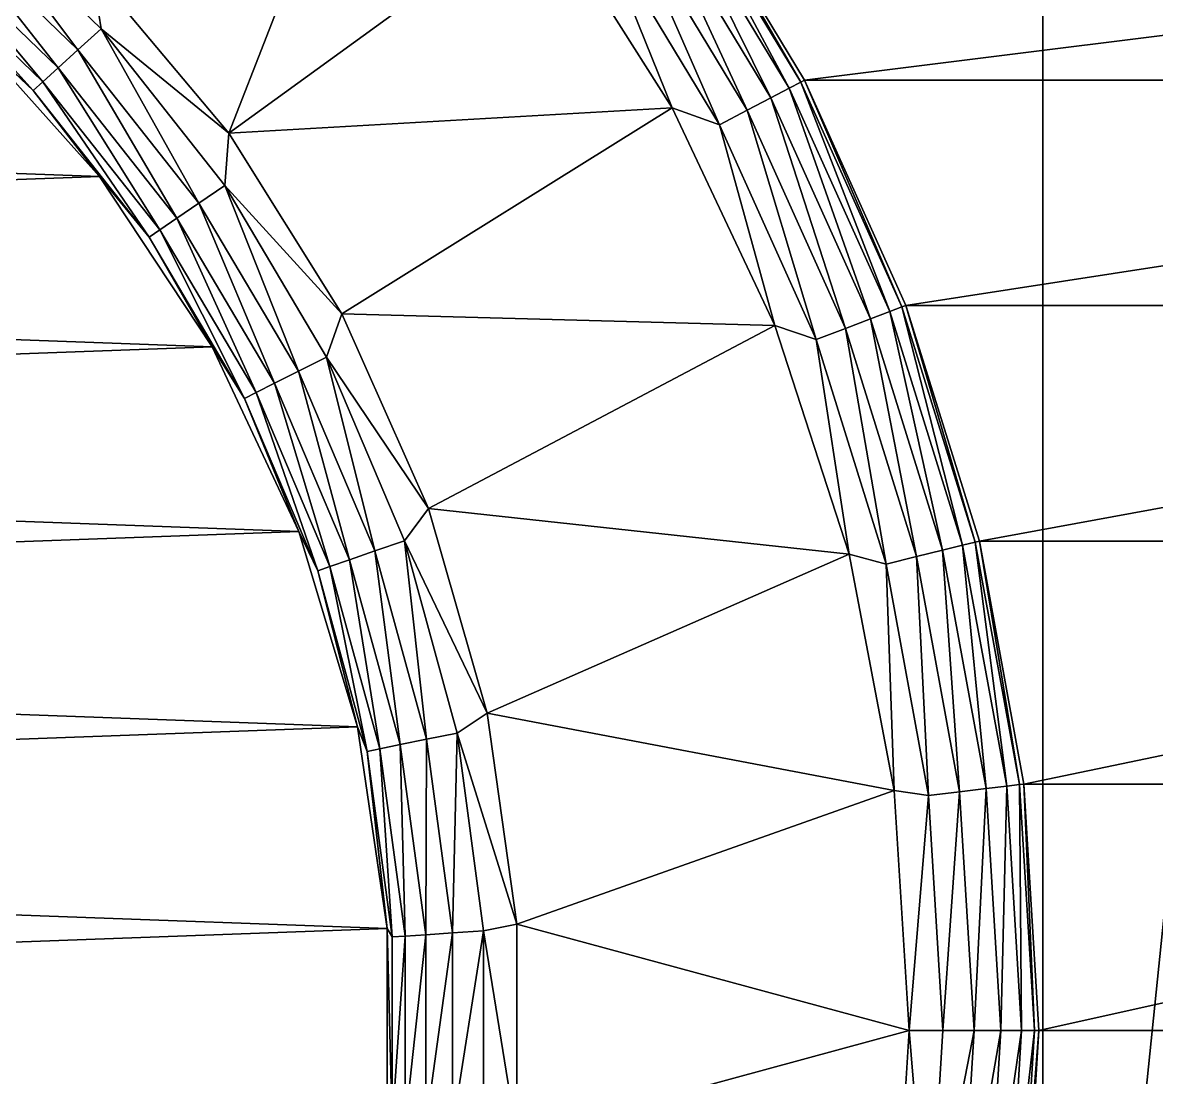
# Model space of a CAD drawing. Extents: x 464 to 15145, y 328 to 7622.
# Drawn here: x 8538 to 9346, y 3942 to 4694 of the extents above; entities that cross this region are included whole.
import ezdxf

# ---------------------------------------------------------------- set-up
doc = ezdxf.new("R2010")
doc.units = 0
doc.layers.get('0').update_dxf_attribs({"linetype": 'CONTINUOUS'})

msp = doc.modelspace()

# ---------------------------------------------------------------- linework, layer by layer
at = {"color": 7}
for points in [[(8587.27, 4731.09, -4.62), (8799.67, 4909.7, -4.62), (8684.84, 4614.8, -4.62), (8587.27, 4731.09, -4.62)], [(8684.84, 4614.8, -4.62), (8799.67, 4909.7, -4.62), (8908.94, 4777.62, -4.62), (8684.84, 4614.8, -4.62)], [(9084.09, 4646.79, -50.78), (8993.81, 4796.12, -50.78), (9001.4, 4801.36, -73.05), (9084.09, 4646.79, -50.78)], [(9003.99, 4803.15, -96.95), (9092.26, 4651.08, -73.05), (9001.4, 4801.36, -73.05), (9003.99, 4803.15, -96.95)], [(9092.26, 4651.08, -73.05), (9084.09, 4646.79, -50.78), (9001.4, 4801.36, -73.05), (9092.26, 4651.08, -73.05)], [(9095.04, 4652.54, -96.95), (9092.26, 4651.08, -73.05), (9003.99, 4803.15, -96.95), (9095.04, 4652.54, -96.95)], [(9095.04, 4652.54, -3744.11), (9095.04, 4652.54, -96.95), (9003.99, 4803.15, -3744.11), (9095.04, 4652.54, -3744.11)], [(9003.99, 4803.15, -3744.11), (9095.04, 4652.54, -96.95), (9003.99, 4803.15, -96.95), (9003.99, 4803.15, -3744.11)], [(10298.47, 4803.15, -3744.11), (9095.04, 4652.54, -3744.11), (9003.99, 4803.15, -3744.11), (10298.47, 4803.15, -3744.11)], [(10207.42, 4652.54, -3744.11), (9095.04, 4652.54, -3744.11), (10298.47, 4803.15, -3744.11), (10207.42, 4652.54, -3744.11)], [(6344.41, 4734.38, -4431.99), (9264.73, 3216.1, -4431.99), (6488.89, 4797.14, -4431.99), (6344.41, 4734.38, -4431.99)], [(6488.89, 4797.14, -4431.99), (9264.73, 3216.1, -4431.99), (9264.73, 4734.38, -4431.99), (6488.89, 4797.14, -4431.99)], [(9071.1, 4639.97, -31.66), (8981.74, 4787.79, -31.66), (8993.81, 4796.12, -50.78), (9071.1, 4639.97, -31.66)], [(9084.09, 4646.79, -50.78), (9071.1, 4639.97, -31.66), (8993.81, 4796.12, -50.78), (9084.09, 4646.79, -50.78)], [(8477.26, 4770.9, -16.99), (8491.63, 4787.91, -7.76), (8577.3, 4674.14, -16.99), (8477.26, 4770.9, -16.99)], [(8491.63, 4787.91, -7.76), (8587.27, 4731.09, -4.62), (8593.82, 4689.08, -7.76), (8491.63, 4787.91, -7.76)], [(8491.63, 4787.91, -7.76), (8593.82, 4689.08, -7.76), (8577.3, 4674.14, -16.99), (8491.63, 4787.91, -7.76)], [(9054.16, 4631.08, -16.99), (8966, 4776.92, -16.99), (8981.74, 4787.79, -31.66), (9054.16, 4631.08, -16.99)], [(9071.1, 4639.97, -31.66), (9054.16, 4631.08, -16.99), (8981.74, 4787.79, -31.66), (9071.1, 4639.97, -31.66)], [(8684.84, 4614.8, -4.62), (8908.94, 4777.62, -4.62), (9000.8, 4632.88, -4.62), (8684.84, 4614.8, -4.62)], [(9000.8, 4632.88, -4.62), (8908.94, 4777.62, -4.62), (8947.67, 4764.27, -7.76), (9000.8, 4632.88, -4.62)], [(9034.45, 4620.73, -7.76), (8947.67, 4764.27, -7.76), (8966, 4776.92, -16.99), (9034.45, 4620.73, -7.76)], [(9054.16, 4631.08, -16.99), (9034.45, 4620.73, -7.76), (8966, 4776.92, -16.99), (9054.16, 4631.08, -16.99)], [(8464.91, 4756.3, -31.66), (8477.26, 4770.9, -16.99), (8563.12, 4661.32, -31.66), (8464.91, 4756.3, -31.66)], [(8477.26, 4770.9, -16.99), (8577.3, 4674.14, -16.99), (8563.12, 4661.32, -31.66), (8477.26, 4770.9, -16.99)], [(9034.45, 4620.73, -7.76), (9000.8, 4632.88, -4.62), (8947.67, 4764.27, -7.76), (9034.45, 4620.73, -7.76)], [(8455.44, 4745.09, -50.78), (8464.91, 4756.3, -31.66), (8552.24, 4651.47, -50.78), (8455.44, 4745.09, -50.78)], [(8464.91, 4756.3, -31.66), (8563.12, 4661.32, -31.66), (8552.24, 4651.47, -50.78), (8464.91, 4756.3, -31.66)], [(8449.48, 4738.05, -73.05), (8455.44, 4745.09, -50.78), (8545.4, 4645.29, -73.05), (8449.48, 4738.05, -73.05)], [(8455.44, 4745.09, -50.78), (8552.24, 4651.47, -50.78), (8545.4, 4645.29, -73.05), (8455.44, 4745.09, -50.78)], [(6344.41, 3216.1, -4431.99), (9120.24, 3153.35, -4431.99), (6344.41, 4734.38, -4431.99), (6344.41, 3216.1, -4431.99)], [(9120.24, 3153.35, -4431.99), (9264.73, 3216.1, -4431.99), (6344.41, 4734.38, -4431.99), (9120.24, 3153.35, -4431.99)], [(8545.4, 4645.29, -73.05), (8495.69, 4692.09, -96.95), (8449.48, 4738.05, -73.05), (8545.4, 4645.29, -73.05)], [(9416.41, 4691.88, -5124.49), (9417.05, 4694.96, -5148.39), (9264.73, 4734.38, -5124.49), (9416.41, 4691.88, -5124.49)], [(9416.41, 4691.88, -4431.99), (9416.41, 4691.88, -5124.49), (9264.73, 4734.38, -4431.99), (9416.41, 4691.88, -4431.99)], [(9264.73, 4734.38, -4431.99), (9416.41, 4691.88, -5124.49), (9264.73, 4734.38, -5124.49), (9264.73, 4734.38, -4431.99)], [(9264.73, 4734.38, -4431.99), (9264.73, 3216.1, -4431.99), (9416.41, 4691.88, -4431.99), (9264.73, 4734.38, -4431.99)], [(8587.27, 4731.09, -4.62), (8684.84, 4614.8, -4.62), (8593.82, 4689.08, -7.76), (8587.27, 4731.09, -4.62)], [(8592.7, 4583.82, -3744.11), (7062.96, 4639.72, -3744.11), (8495.69, 4692.09, -3744.11), (8592.7, 4583.82, -3744.11)], [(8545.4, 4645.29, -73.05), (8592.7, 4583.82, -96.95), (8495.69, 4692.09, -96.95), (8545.4, 4645.29, -73.05)], [(8495.69, 4692.09, -3744.11), (8495.69, 4692.09, -1874.36), (8592.7, 4583.82, -3744.11), (8495.69, 4692.09, -3744.11)], [(8592.7, 4583.82, -3744.11), (8495.69, 4692.09, -1874.36), (8592.7, 4583.82, -1874.36), (8592.7, 4583.82, -3744.11)], [(8592.7, 4583.82, -96.95), (8592.7, 4583.82, -1874.36), (8495.69, 4692.09, -96.95), (8592.7, 4583.82, -96.95)], [(8495.69, 4692.09, -96.95), (8592.7, 4583.82, -1874.36), (8495.69, 4692.09, -1874.36), (8495.69, 4692.09, -96.95)], [(8577.3, 4674.14, -16.99), (8593.82, 4689.08, -7.76), (8663.56, 4564.91, -16.99), (8577.3, 4674.14, -16.99)], [(8593.82, 4689.08, -7.76), (8684.84, 4614.8, -4.62), (8681.92, 4577.51, -7.76), (8593.82, 4689.08, -7.76)], [(8593.82, 4689.08, -7.76), (8681.92, 4577.51, -7.76), (8663.56, 4564.91, -16.99), (8593.82, 4689.08, -7.76)], [(9416.41, 4691.88, -4431.99), (9264.73, 3216.1, -4431.99), (9416.41, 3258.6, -4431.99), (9416.41, 4691.88, -4431.99)], [(8563.12, 4661.32, -31.66), (8577.3, 4674.14, -16.99), (8647.8, 4554.09, -31.66), (8563.12, 4661.32, -31.66)], [(8577.3, 4674.14, -16.99), (8663.56, 4564.91, -16.99), (8647.8, 4554.09, -31.66), (8577.3, 4674.14, -16.99)], [(8552.24, 4651.47, -50.78), (8563.12, 4661.32, -31.66), (8635.7, 4545.78, -50.78), (8552.24, 4651.47, -50.78)], [(8563.12, 4661.32, -31.66), (8647.8, 4554.09, -31.66), (8635.7, 4545.78, -50.78), (8563.12, 4661.32, -31.66)], [(9095.04, 4652.54, -96.95), (9164.33, 4490.93, -73.05), (9092.26, 4651.08, -73.05), (9095.04, 4652.54, -96.95)], [(9167.27, 4492.05, -96.95), (9164.33, 4490.93, -73.05), (9095.04, 4652.54, -96.95), (9167.27, 4492.05, -96.95)], [(9167.27, 4492.05, -3744.11), (9167.27, 4492.05, -96.95), (9095.04, 4652.54, -3744.11), (9167.27, 4492.05, -3744.11)], [(9095.04, 4652.54, -3744.11), (9167.27, 4492.05, -96.95), (9095.04, 4652.54, -96.95), (9095.04, 4652.54, -3744.11)], [(10207.42, 4652.54, -3744.11), (9167.27, 4492.05, -3744.11), (9095.04, 4652.54, -3744.11), (10207.42, 4652.54, -3744.11)], [(10135.19, 4492.05, -3744.11), (9167.27, 4492.05, -3744.11), (10207.42, 4652.54, -3744.11), (10135.19, 4492.05, -3744.11)], [(8545.4, 4645.29, -73.05), (8552.24, 4651.47, -50.78), (8628.1, 4540.56, -73.05), (8545.4, 4645.29, -73.05)], [(8628.1, 4540.56, -73.05), (8592.7, 4583.82, -96.95), (8545.4, 4645.29, -73.05), (8628.1, 4540.56, -73.05)], [(8552.24, 4651.47, -50.78), (8635.7, 4545.78, -50.78), (8628.1, 4540.56, -73.05), (8552.24, 4651.47, -50.78)], [(9141.99, 4482.46, -31.66), (9071.1, 4639.97, -31.66), (9084.09, 4646.79, -50.78), (9141.99, 4482.46, -31.66)], [(9155.71, 4487.66, -50.78), (9084.09, 4646.79, -50.78), (9092.26, 4651.08, -73.05), (9155.71, 4487.66, -50.78)], [(9155.71, 4487.66, -50.78), (9141.99, 4482.46, -31.66), (9084.09, 4646.79, -50.78), (9155.71, 4487.66, -50.78)], [(9164.33, 4490.93, -73.05), (9155.71, 4487.66, -50.78), (9092.26, 4651.08, -73.05), (9164.33, 4490.93, -73.05)], [(8592.7, 4583.82, -3744.11), (6974.12, 4524.66, -3744.11), (7062.96, 4639.72, -3744.11), (8592.7, 4583.82, -3744.11)], [(9124.11, 4475.68, -16.99), (9054.16, 4631.08, -16.99), (9071.1, 4639.97, -31.66), (9124.11, 4475.68, -16.99)], [(9141.99, 4482.46, -31.66), (9124.11, 4475.68, -16.99), (9071.1, 4639.97, -31.66), (9141.99, 4482.46, -31.66)], [(8684.84, 4614.8, -4.62), (9000.8, 4632.88, -4.62), (8765.28, 4486.07, -4.62), (8684.84, 4614.8, -4.62)], [(8765.28, 4486.07, -4.62), (9000.8, 4632.88, -4.62), (9073.79, 4477.76, -4.62), (8765.28, 4486.07, -4.62)], [(9073.79, 4477.76, -4.62), (9000.8, 4632.88, -4.62), (9034.45, 4620.73, -7.76), (9073.79, 4477.76, -4.62)], [(9103.28, 4467.78, -7.76), (9034.45, 4620.73, -7.76), (9054.16, 4631.08, -16.99), (9103.28, 4467.78, -7.76)], [(9124.11, 4475.68, -16.99), (9103.28, 4467.78, -7.76), (9054.16, 4631.08, -16.99), (9124.11, 4475.68, -16.99)], [(9103.28, 4467.78, -7.76), (9073.79, 4477.76, -4.62), (9034.45, 4620.73, -7.76), (9103.28, 4467.78, -7.76)], [(8684.84, 4614.8, -4.62), (8765.28, 4486.07, -4.62), (8681.92, 4577.51, -7.76), (8684.84, 4614.8, -4.62)], [(8672.91, 4462.58, -3744.11), (6974.12, 4524.66, -3744.11), (8592.7, 4583.82, -3744.11), (8672.91, 4462.58, -3744.11)], [(8628.1, 4540.56, -73.05), (8672.91, 4462.58, -96.95), (8592.7, 4583.82, -96.95), (8628.1, 4540.56, -73.05)], [(8592.7, 4583.82, -3744.11), (8592.7, 4583.82, -1874.36), (8672.91, 4462.58, -3744.11), (8592.7, 4583.82, -3744.11)], [(8672.91, 4462.58, -3744.11), (8592.7, 4583.82, -1874.36), (8672.91, 4462.58, -1874.36), (8672.91, 4462.58, -3744.11)], [(8672.91, 4462.58, -96.95), (8672.91, 4462.58, -1874.36), (8592.7, 4583.82, -96.95), (8672.91, 4462.58, -96.95)], [(8592.7, 4583.82, -96.95), (8672.91, 4462.58, -1874.36), (8592.7, 4583.82, -1874.36), (8592.7, 4583.82, -96.95)], [(8663.56, 4564.91, -16.99), (8681.92, 4577.51, -7.76), (8734.49, 4445.16, -16.99), (8663.56, 4564.91, -16.99)], [(8681.92, 4577.51, -7.76), (8765.28, 4486.07, -4.62), (8754.37, 4455.2, -7.76), (8681.92, 4577.51, -7.76)], [(8681.92, 4577.51, -7.76), (8754.37, 4455.2, -7.76), (8734.49, 4445.16, -16.99), (8681.92, 4577.51, -7.76)], [(8647.8, 4554.09, -31.66), (8663.56, 4564.91, -16.99), (8717.43, 4436.53, -31.66), (8647.8, 4554.09, -31.66)], [(8663.56, 4564.91, -16.99), (8734.49, 4445.16, -16.99), (8717.43, 4436.53, -31.66), (8663.56, 4564.91, -16.99)], [(8635.7, 4545.78, -50.78), (8647.8, 4554.09, -31.66), (8704.33, 4429.91, -50.78), (8635.7, 4545.78, -50.78)], [(8647.8, 4554.09, -31.66), (8717.43, 4436.53, -31.66), (8704.33, 4429.91, -50.78), (8647.8, 4554.09, -31.66)], [(8628.1, 4540.56, -73.05), (8635.7, 4545.78, -50.78), (8696.1, 4425.75, -73.05), (8628.1, 4540.56, -73.05)], [(8696.1, 4425.75, -73.05), (8672.91, 4462.58, -96.95), (8628.1, 4540.56, -73.05), (8696.1, 4425.75, -73.05)], [(8635.7, 4545.78, -50.78), (8704.33, 4429.91, -50.78), (8696.1, 4425.75, -73.05), (8635.7, 4545.78, -50.78)], [(8672.91, 4462.58, -3744.11), (6902.97, 4397.9, -3744.11), (6974.12, 4524.66, -3744.11), (8672.91, 4462.58, -3744.11)], [(9164.33, 4490.93, -73.05), (9207.62, 4321.07, -50.78), (9155.71, 4487.66, -50.78), (9164.33, 4490.93, -73.05)], [(9167.27, 4492.05, -96.95), (9216.58, 4323.27, -73.05), (9164.33, 4490.93, -73.05), (9167.27, 4492.05, -96.95)], [(9216.58, 4323.27, -73.05), (9207.62, 4321.07, -50.78), (9164.33, 4490.93, -73.05), (9216.58, 4323.27, -73.05)], [(9219.63, 4324.03, -96.95), (9216.58, 4323.27, -73.05), (9167.27, 4492.05, -96.95), (9219.63, 4324.03, -96.95)], [(9219.63, 4324.03, -3744.11), (9219.63, 4324.03, -96.95), (9167.27, 4492.05, -3744.11), (9219.63, 4324.03, -3744.11)], [(9167.27, 4492.05, -3744.11), (9219.63, 4324.03, -96.95), (9167.27, 4492.05, -96.95), (9167.27, 4492.05, -3744.11)], [(10135.19, 4492.05, -3744.11), (9219.63, 4324.03, -3744.11), (9167.27, 4492.05, -3744.11), (10135.19, 4492.05, -3744.11)], [(10082.83, 4324.03, -3744.11), (9219.63, 4324.03, -3744.11), (10135.19, 4492.05, -3744.11), (10082.83, 4324.03, -3744.11)], [(8765.28, 4486.07, -4.62), (8827.03, 4347.39, -4.62), (8754.37, 4455.2, -7.76), (8765.28, 4486.07, -4.62)], [(8765.28, 4486.07, -4.62), (9073.79, 4477.76, -4.62), (8827.03, 4347.39, -4.62), (8765.28, 4486.07, -4.62)], [(9193.37, 4317.55, -31.66), (9141.99, 4482.46, -31.66), (9155.71, 4487.66, -50.78), (9193.37, 4317.55, -31.66)], [(9207.62, 4321.07, -50.78), (9193.37, 4317.55, -31.66), (9155.71, 4487.66, -50.78), (9207.62, 4321.07, -50.78)], [(8827.03, 4347.39, -4.62), (9073.79, 4477.76, -4.62), (9126.76, 4314.73, -4.62), (8827.03, 4347.39, -4.62)], [(9126.76, 4314.73, -4.62), (9073.79, 4477.76, -4.62), (9103.28, 4467.78, -7.76), (9126.76, 4314.73, -4.62)], [(9153.18, 4307.65, -7.76), (9103.28, 4467.78, -7.76), (9124.11, 4475.68, -16.99), (9153.18, 4307.65, -7.76)], [(9174.8, 4312.98, -16.99), (9124.11, 4475.68, -16.99), (9141.99, 4482.46, -31.66), (9174.8, 4312.98, -16.99)], [(9174.8, 4312.98, -16.99), (9153.18, 4307.65, -7.76), (9124.11, 4475.68, -16.99), (9174.8, 4312.98, -16.99)], [(9193.37, 4317.55, -31.66), (9174.8, 4312.98, -16.99), (9141.99, 4482.46, -31.66), (9193.37, 4317.55, -31.66)], [(9153.18, 4307.65, -7.76), (9126.76, 4314.73, -4.62), (9103.28, 4467.78, -7.76), (9153.18, 4307.65, -7.76)], [(8734.61, 4330.96, -3744.11), (6902.97, 4397.9, -3744.11), (8672.91, 4462.58, -3744.11), (8734.61, 4330.96, -3744.11)], [(8696.1, 4425.75, -73.05), (8734.61, 4330.96, -96.95), (8672.91, 4462.58, -96.95), (8696.1, 4425.75, -73.05)], [(8672.91, 4462.58, -3744.11), (8672.91, 4462.58, -1874.36), (8734.61, 4330.96, -3744.11), (8672.91, 4462.58, -3744.11)], [(8734.61, 4330.96, -3744.11), (8672.91, 4462.58, -1874.36), (8734.61, 4330.96, -1874.36), (8734.61, 4330.96, -3744.11)], [(8734.61, 4330.96, -96.95), (8734.61, 4330.96, -1874.36), (8672.91, 4462.58, -96.95), (8734.61, 4330.96, -96.95)], [(8672.91, 4462.58, -96.95), (8734.61, 4330.96, -1874.36), (8672.91, 4462.58, -1874.36), (8672.91, 4462.58, -96.95)], [(8734.49, 4445.16, -16.99), (8754.37, 4455.2, -7.76), (8788.83, 4317.02, -16.99), (8734.49, 4445.16, -16.99)], [(8754.37, 4455.2, -7.76), (8827.03, 4347.39, -4.62), (8809.87, 4324.32, -7.76), (8754.37, 4455.2, -7.76)], [(8754.37, 4455.2, -7.76), (8809.87, 4324.32, -7.76), (8788.83, 4317.02, -16.99), (8754.37, 4455.2, -7.76)], [(8717.43, 4436.53, -31.66), (8734.49, 4445.16, -16.99), (8770.77, 4310.74, -31.66), (8717.43, 4436.53, -31.66)], [(8734.49, 4445.16, -16.99), (8788.83, 4317.02, -16.99), (8770.77, 4310.74, -31.66), (8734.49, 4445.16, -16.99)], [(8704.33, 4429.91, -50.78), (8717.43, 4436.53, -31.66), (8756.9, 4305.93, -50.78), (8704.33, 4429.91, -50.78)], [(8717.43, 4436.53, -31.66), (8770.77, 4310.74, -31.66), (8756.9, 4305.93, -50.78), (8717.43, 4436.53, -31.66)], [(8696.1, 4425.75, -73.05), (8704.33, 4429.91, -50.78), (8748.19, 4302.91, -73.05), (8696.1, 4425.75, -73.05)], [(8704.33, 4429.91, -50.78), (8756.9, 4305.93, -50.78), (8748.19, 4302.91, -73.05), (8704.33, 4429.91, -50.78)], [(8748.19, 4302.91, -73.05), (8734.61, 4330.96, -96.95), (8696.1, 4425.75, -73.05), (8748.19, 4302.91, -73.05)], [(8734.61, 4330.96, -3744.11), (6851.04, 4262.12, -3744.11), (6902.97, 4397.9, -3744.11), (8734.61, 4330.96, -3744.11)], [(8827.03, 4347.39, -4.62), (8868.87, 4201.47, -4.62), (8809.87, 4324.32, -7.76), (8827.03, 4347.39, -4.62)], [(8827.03, 4347.39, -4.62), (9126.76, 4314.73, -4.62), (8868.87, 4201.47, -4.62), (8827.03, 4347.39, -4.62)], [(8776.49, 4191.75, -3744.11), (6851.04, 4262.12, -3744.11), (8734.61, 4330.96, -3744.11), (8776.49, 4191.75, -3744.11)], [(8748.19, 4302.91, -73.05), (8776.49, 4191.75, -96.95), (8734.61, 4330.96, -96.95), (8748.19, 4302.91, -73.05)], [(8734.61, 4330.96, -3744.11), (8734.61, 4330.96, -1874.36), (8776.49, 4191.75, -3744.11), (8734.61, 4330.96, -3744.11)], [(8776.49, 4191.75, -3744.11), (8734.61, 4330.96, -1874.36), (8776.49, 4191.75, -1874.36), (8776.49, 4191.75, -3744.11)], [(8776.49, 4191.75, -96.95), (8776.49, 4191.75, -1874.36), (8734.61, 4330.96, -96.95), (8776.49, 4191.75, -96.95)], [(8734.61, 4330.96, -96.95), (8776.49, 4191.75, -1874.36), (8734.61, 4330.96, -1874.36), (8734.61, 4330.96, -96.95)], [(8788.83, 4317.02, -16.99), (8809.87, 4324.32, -7.76), (8825.6, 4182.78, -16.99), (8788.83, 4317.02, -16.99)], [(8809.87, 4324.32, -7.76), (8868.87, 4201.47, -4.62), (8847.43, 4187.21, -7.76), (8809.87, 4324.32, -7.76)], [(8809.87, 4324.32, -7.76), (8847.43, 4187.21, -7.76), (8825.6, 4182.78, -16.99), (8809.87, 4324.32, -7.76)], [(9216.58, 4323.27, -73.05), (9239.07, 4149.42, -50.78), (9207.62, 4321.07, -50.78), (9216.58, 4323.27, -73.05)], [(9219.63, 4324.03, -96.95), (9248.23, 4150.54, -73.05), (9216.58, 4323.27, -73.05), (9219.63, 4324.03, -96.95)], [(9248.23, 4150.54, -73.05), (9239.07, 4149.42, -50.78), (9216.58, 4323.27, -73.05), (9248.23, 4150.54, -73.05)], [(9251.35, 4150.92, -96.95), (9248.23, 4150.54, -73.05), (9219.63, 4324.03, -96.95), (9251.35, 4150.92, -96.95)], [(9251.35, 4150.92, -3744.11), (9251.35, 4150.92, -96.95), (9219.63, 4324.03, -3744.11), (9251.35, 4150.92, -3744.11)], [(9219.63, 4324.03, -3744.11), (9251.35, 4150.92, -96.95), (9219.63, 4324.03, -96.95), (9219.63, 4324.03, -3744.11)], [(10082.83, 4324.03, -3744.11), (9251.35, 4150.92, -3744.11), (9219.63, 4324.03, -3744.11), (10082.83, 4324.03, -3744.11)], [(10051.11, 4150.92, -3744.11), (9251.35, 4150.92, -3744.11), (10082.83, 4324.03, -3744.11), (10051.11, 4150.92, -3744.11)], [(8770.77, 4310.74, -31.66), (8788.83, 4317.02, -16.99), (8806.86, 4178.97, -31.66), (8770.77, 4310.74, -31.66)], [(8788.83, 4317.02, -16.99), (8825.6, 4182.78, -16.99), (8806.86, 4178.97, -31.66), (8788.83, 4317.02, -16.99)], [(8868.87, 4201.47, -4.62), (9126.76, 4314.73, -4.62), (9158.88, 4146.33, -4.62), (8868.87, 4201.47, -4.62)], [(9158.88, 4146.33, -4.62), (9126.76, 4314.73, -4.62), (9153.18, 4307.65, -7.76), (9158.88, 4146.33, -4.62)], [(9205.52, 4145.35, -16.99), (9174.8, 4312.98, -16.99), (9193.37, 4317.55, -31.66), (9205.52, 4145.35, -16.99)], [(9207.62, 4321.07, -50.78), (9224.51, 4147.66, -31.66), (9193.37, 4317.55, -31.66), (9207.62, 4321.07, -50.78)], [(9224.51, 4147.66, -31.66), (9205.52, 4145.35, -16.99), (9193.37, 4317.55, -31.66), (9224.51, 4147.66, -31.66)], [(9239.07, 4149.42, -50.78), (9224.51, 4147.66, -31.66), (9207.62, 4321.07, -50.78), (9239.07, 4149.42, -50.78)], [(8748.19, 4302.91, -73.05), (8756.9, 4305.93, -50.78), (8783.44, 4174.21, -73.05), (8748.19, 4302.91, -73.05)], [(8756.9, 4305.93, -50.78), (8770.77, 4310.74, -31.66), (8792.48, 4176.05, -50.78), (8756.9, 4305.93, -50.78)], [(8756.9, 4305.93, -50.78), (8792.48, 4176.05, -50.78), (8783.44, 4174.21, -73.05), (8756.9, 4305.93, -50.78)], [(8770.77, 4310.74, -31.66), (8806.86, 4178.97, -31.66), (8792.48, 4176.05, -50.78), (8770.77, 4310.74, -31.66)], [(9183.42, 4142.67, -7.76), (9153.18, 4307.65, -7.76), (9174.8, 4312.98, -16.99), (9183.42, 4142.67, -7.76)], [(9183.42, 4142.67, -7.76), (9158.88, 4146.33, -4.62), (9153.18, 4307.65, -7.76), (9183.42, 4142.67, -7.76)], [(9205.52, 4145.35, -16.99), (9183.42, 4142.67, -7.76), (9174.8, 4312.98, -16.99), (9205.52, 4145.35, -16.99)], [(8783.44, 4174.21, -73.05), (8776.49, 4191.75, -96.95), (8748.19, 4302.91, -73.05), (8783.44, 4174.21, -73.05)], [(8776.49, 4191.75, -3744.11), (6819.43, 4120.23, -3744.11), (6851.04, 4262.12, -3744.11), (8776.49, 4191.75, -3744.11)], [(8868.87, 4201.47, -4.62), (8890, 4051.14, -4.62), (8847.43, 4187.21, -7.76), (8868.87, 4201.47, -4.62)], [(8868.87, 4201.47, -4.62), (9158.88, 4146.33, -4.62), (8890, 4051.14, -4.62), (8868.87, 4201.47, -4.62)], [(8797.66, 4047.93, -3744.11), (6819.43, 4120.23, -3744.11), (8776.49, 4191.75, -3744.11), (8797.66, 4047.93, -3744.11)], [(8783.44, 4174.21, -73.05), (8797.66, 4047.93, -96.95), (8776.49, 4191.75, -96.95), (8783.44, 4174.21, -73.05)], [(8776.49, 4191.75, -3744.11), (8776.49, 4191.75, -1874.36), (8797.66, 4047.93, -3744.11), (8776.49, 4191.75, -3744.11)], [(8797.66, 4047.93, -3744.11), (8776.49, 4191.75, -1874.36), (8797.66, 4047.93, -1874.36), (8797.66, 4047.93, -3744.11)], [(8797.66, 4047.93, -96.95), (8797.66, 4047.93, -1874.36), (8776.49, 4191.75, -96.95), (8797.66, 4047.93, -96.95)], [(8776.49, 4191.75, -96.95), (8797.66, 4047.93, -1874.36), (8776.49, 4191.75, -1874.36), (8776.49, 4191.75, -96.95)], [(8825.6, 4182.78, -16.99), (8847.43, 4187.21, -7.76), (8844.15, 4044.84, -16.99), (8825.6, 4182.78, -16.99)], [(8847.43, 4187.21, -7.76), (8866.37, 4046.32, -7.76), (8844.15, 4044.84, -16.99), (8847.43, 4187.21, -7.76)], [(8847.43, 4187.21, -7.76), (8890, 4051.14, -4.62), (8866.37, 4046.32, -7.76), (8847.43, 4187.21, -7.76)], [(8783.44, 4174.21, -73.05), (8792.48, 4176.05, -50.78), (8801.23, 4041.96, -73.05), (8783.44, 4174.21, -73.05)], [(8792.48, 4176.05, -50.78), (8806.86, 4178.97, -31.66), (8810.43, 4042.58, -50.78), (8792.48, 4176.05, -50.78)], [(8792.48, 4176.05, -50.78), (8810.43, 4042.58, -50.78), (8801.23, 4041.96, -73.05), (8792.48, 4176.05, -50.78)], [(8806.86, 4178.97, -31.66), (8825.6, 4182.78, -16.99), (8825.07, 4043.56, -31.66), (8806.86, 4178.97, -31.66)], [(8806.86, 4178.97, -31.66), (8825.07, 4043.56, -31.66), (8810.43, 4042.58, -50.78), (8806.86, 4178.97, -31.66)], [(8825.6, 4182.78, -16.99), (8844.15, 4044.84, -16.99), (8825.07, 4043.56, -31.66), (8825.6, 4182.78, -16.99)], [(8801.23, 4041.96, -73.05), (8797.66, 4047.93, -96.95), (8783.44, 4174.21, -73.05), (8801.23, 4041.96, -73.05)], [(8890, 4051.14, -4.62), (9158.88, 4146.33, -4.62), (9169.65, 3975.24, -4.62), (8890, 4051.14, -4.62)], [(9169.65, 3975.24, -4.62), (9158.88, 4146.33, -4.62), (9183.42, 4142.67, -7.76), (9169.65, 3975.24, -4.62)], [(9193.54, 3975.24, -7.76), (9183.42, 4142.67, -7.76), (9205.52, 4145.35, -16.99), (9193.54, 3975.24, -7.76)], [(9215.81, 3975.24, -16.99), (9193.54, 3975.24, -7.76), (9205.52, 4145.35, -16.99), (9215.81, 3975.24, -16.99)], [(9224.51, 4147.66, -31.66), (9215.81, 3975.24, -16.99), (9205.52, 4145.35, -16.99), (9224.51, 4147.66, -31.66)], [(9234.94, 3975.24, -31.66), (9215.81, 3975.24, -16.99), (9224.51, 4147.66, -31.66), (9234.94, 3975.24, -31.66)], [(9239.07, 4149.42, -50.78), (9234.94, 3975.24, -31.66), (9224.51, 4147.66, -31.66), (9239.07, 4149.42, -50.78)], [(9249.61, 3975.24, -50.78), (9234.94, 3975.24, -31.66), (9239.07, 4149.42, -50.78), (9249.61, 3975.24, -50.78)], [(9248.23, 4150.54, -73.05), (9249.61, 3975.24, -50.78), (9239.07, 4149.42, -50.78), (9248.23, 4150.54, -73.05)], [(9251.35, 4150.92, -96.95), (9258.83, 3975.24, -73.05), (9248.23, 4150.54, -73.05), (9251.35, 4150.92, -96.95)], [(9258.83, 3975.24, -73.05), (9249.61, 3975.24, -50.78), (9248.23, 4150.54, -73.05), (9258.83, 3975.24, -73.05)], [(9261.98, 3975.24, -96.95), (9258.83, 3975.24, -73.05), (9251.35, 4150.92, -96.95), (9261.98, 3975.24, -96.95)], [(9261.98, 3975.24, -3744.11), (9261.98, 3975.24, -96.95), (9251.35, 4150.92, -3744.11), (9261.98, 3975.24, -3744.11)], [(9251.35, 4150.92, -3744.11), (9261.98, 3975.24, -96.95), (9251.35, 4150.92, -96.95), (9251.35, 4150.92, -3744.11)], [(10051.11, 4150.92, -3744.11), (9261.98, 3975.24, -3744.11), (9251.35, 4150.92, -3744.11), (10051.11, 4150.92, -3744.11)], [(10040.48, 3975.24, -3744.11), (9261.98, 3975.24, -3744.11), (10051.11, 4150.92, -3744.11), (10040.48, 3975.24, -3744.11)], [(9193.54, 3975.24, -7.76), (9169.65, 3975.24, -4.62), (9183.42, 4142.67, -7.76), (9193.54, 3975.24, -7.76)], [(6819.43, 4120.23, -3744.11), (8797.66, 4047.93, -3744.11), (6808.82, 3975.24, -3744.11), (6819.43, 4120.23, -3744.11)], [(6808.82, 3975.24, -3744.11), (8797.66, 4047.93, -3744.11), (8797.66, 3902.56, -3744.11), (6808.82, 3975.24, -3744.11)], [(8801.23, 4041.96, -73.05), (8801.23, 3908.53, -73.05), (8797.66, 4047.93, -96.95), (8801.23, 4041.96, -73.05)], [(8797.66, 3902.56, -96.95), (8797.66, 4047.93, -96.95), (8801.23, 3908.53, -73.05), (8797.66, 3902.56, -96.95)], [(8797.66, 4047.93, -3744.11), (8797.66, 4047.93, -1874.36), (8797.66, 3902.56, -3744.11), (8797.66, 4047.93, -3744.11)], [(8797.66, 3902.56, -3744.11), (8797.66, 4047.93, -1874.36), (8797.66, 3902.56, -1874.36), (8797.66, 3902.56, -3744.11)], [(8797.66, 3902.56, -96.95), (8797.66, 3902.56, -1874.36), (8797.66, 4047.93, -96.95), (8797.66, 3902.56, -96.95)], [(8797.66, 4047.93, -96.95), (8797.66, 3902.56, -1874.36), (8797.66, 4047.93, -1874.36), (8797.66, 4047.93, -96.95)], [(8890, 4051.14, -4.62), (8890, 3899.34, -4.62), (8866.37, 4046.32, -7.76), (8890, 4051.14, -4.62)], [(8890, 4051.14, -4.62), (9169.65, 3975.24, -4.62), (8890, 3899.34, -4.62), (8890, 4051.14, -4.62)], [(8810.43, 4042.58, -50.78), (8810.43, 3907.91, -50.78), (8801.23, 3908.53, -73.05), (8810.43, 4042.58, -50.78)], [(8810.43, 4042.58, -50.78), (8801.23, 3908.53, -73.05), (8801.23, 4041.96, -73.05), (8810.43, 4042.58, -50.78)], [(8825.07, 4043.56, -31.66), (8825.07, 3906.93, -31.66), (8810.43, 3907.91, -50.78), (8825.07, 4043.56, -31.66)], [(8825.07, 4043.56, -31.66), (8810.43, 3907.91, -50.78), (8810.43, 4042.58, -50.78), (8825.07, 4043.56, -31.66)], [(8844.15, 4044.84, -16.99), (8844.15, 3905.65, -16.99), (8825.07, 3906.93, -31.66), (8844.15, 4044.84, -16.99)], [(8844.15, 4044.84, -16.99), (8825.07, 3906.93, -31.66), (8825.07, 4043.56, -31.66), (8844.15, 4044.84, -16.99)], [(8866.37, 4046.32, -7.76), (8866.37, 3904.16, -7.76), (8844.15, 3905.65, -16.99), (8866.37, 4046.32, -7.76)], [(8866.37, 4046.32, -7.76), (8844.15, 3905.65, -16.99), (8844.15, 4044.84, -16.99), (8866.37, 4046.32, -7.76)], [(8890, 3899.34, -4.62), (8866.37, 3904.16, -7.76), (8866.37, 4046.32, -7.76), (8890, 3899.34, -4.62)], [(6808.82, 3975.24, -3744.11), (8797.66, 3902.56, -3744.11), (6819.43, 3830.26, -3744.11), (6808.82, 3975.24, -3744.11)], [(8890, 3899.34, -4.62), (9169.65, 3975.24, -4.62), (9158.88, 3804.15, -4.62), (8890, 3899.34, -4.62)], [(9183.42, 3807.82, -7.76), (9158.88, 3804.15, -4.62), (9169.65, 3975.24, -4.62), (9183.42, 3807.82, -7.76)], [(9183.42, 3807.82, -7.76), (9169.65, 3975.24, -4.62), (9193.54, 3975.24, -7.76), (9183.42, 3807.82, -7.76)], [(9183.42, 3807.82, -7.76), (9193.54, 3975.24, -7.76), (9215.81, 3975.24, -16.99), (9183.42, 3807.82, -7.76)], [(9205.52, 3805.14, -16.99), (9183.42, 3807.82, -7.76), (9215.81, 3975.24, -16.99), (9205.52, 3805.14, -16.99)], [(9215.81, 3975.24, -16.99), (9234.94, 3975.24, -31.66), (9205.52, 3805.14, -16.99), (9215.81, 3975.24, -16.99)], [(9205.52, 3805.14, -16.99), (9234.94, 3975.24, -31.66), (9224.51, 3802.83, -31.66), (9205.52, 3805.14, -16.99)], [(9234.94, 3975.24, -31.66), (9249.61, 3975.24, -50.78), (9224.51, 3802.83, -31.66), (9234.94, 3975.24, -31.66)], [(9224.51, 3802.83, -31.66), (9249.61, 3975.24, -50.78), (9239.07, 3801.06, -50.78), (9224.51, 3802.83, -31.66)], [(9249.61, 3975.24, -50.78), (9258.83, 3975.24, -73.05), (9239.07, 3801.06, -50.78), (9249.61, 3975.24, -50.78)], [(9239.07, 3801.06, -50.78), (9258.83, 3975.24, -73.05), (9248.23, 3799.95, -73.05), (9239.07, 3801.06, -50.78)], [(9251.35, 3799.57, -96.95), (9248.23, 3799.95, -73.05), (9261.98, 3975.24, -96.95), (9251.35, 3799.57, -96.95)], [(9261.98, 3975.24, -96.95), (9248.23, 3799.95, -73.05), (9258.83, 3975.24, -73.05), (9261.98, 3975.24, -96.95)], [(9251.35, 3799.57, -3744.11), (9251.35, 3799.57, -96.95), (9261.98, 3975.24, -3744.11), (9251.35, 3799.57, -3744.11)], [(9261.98, 3975.24, -3744.11), (9251.35, 3799.57, -96.95), (9261.98, 3975.24, -96.95), (9261.98, 3975.24, -3744.11)], [(10051.11, 3799.57, -3744.11), (9251.35, 3799.57, -3744.11), (10040.48, 3975.24, -3744.11), (10051.11, 3799.57, -3744.11)], [(10040.48, 3975.24, -3744.11), (9251.35, 3799.57, -3744.11), (9261.98, 3975.24, -3744.11), (10040.48, 3975.24, -3744.11)]]:
    msp.add_3dface(points, dxfattribs=at)

doc.saveas('drawing.dxf')
